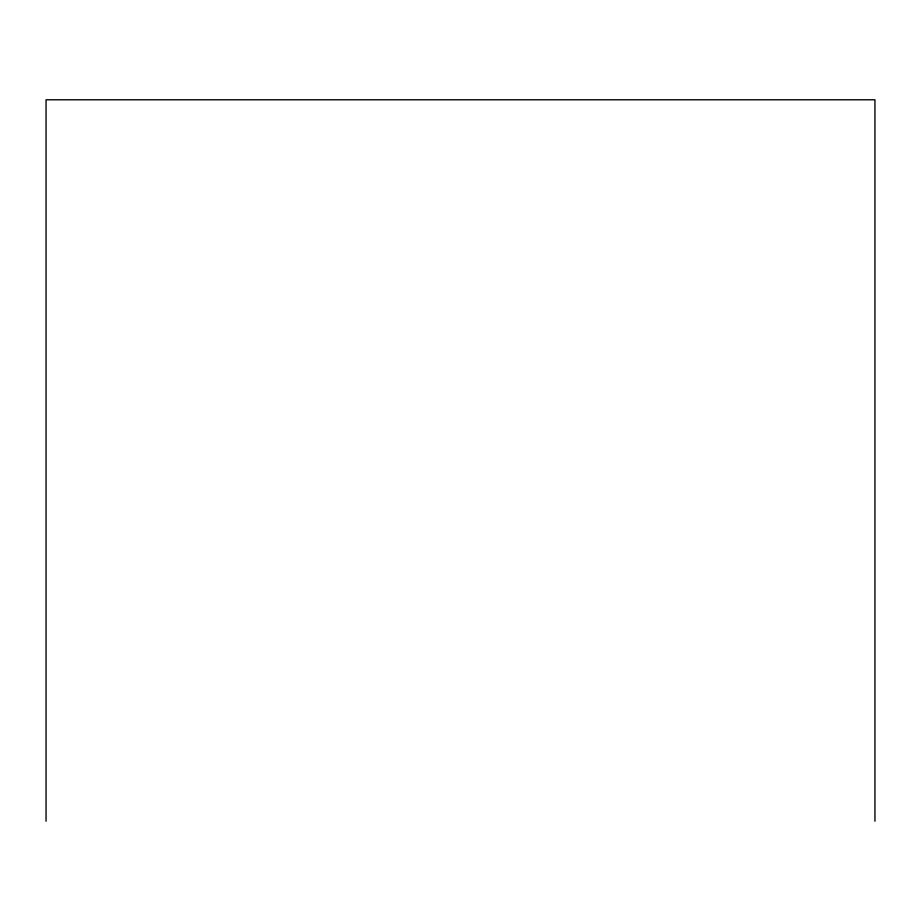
<?xml version="1.0" encoding="UTF-8"?>
<svg xmlns="http://www.w3.org/2000/svg" width="921" height="921" viewBox="0 0 921 921"><rect width="100%" height="100%" fill="white"/><g stroke="black" fill="none" stroke-linecap="round" stroke-linejoin="round"><path stroke-width="1.38" d="M874.95 821.221L874.95 99.779L46.05 99.779L46.05 821.221"/></g></svg>
